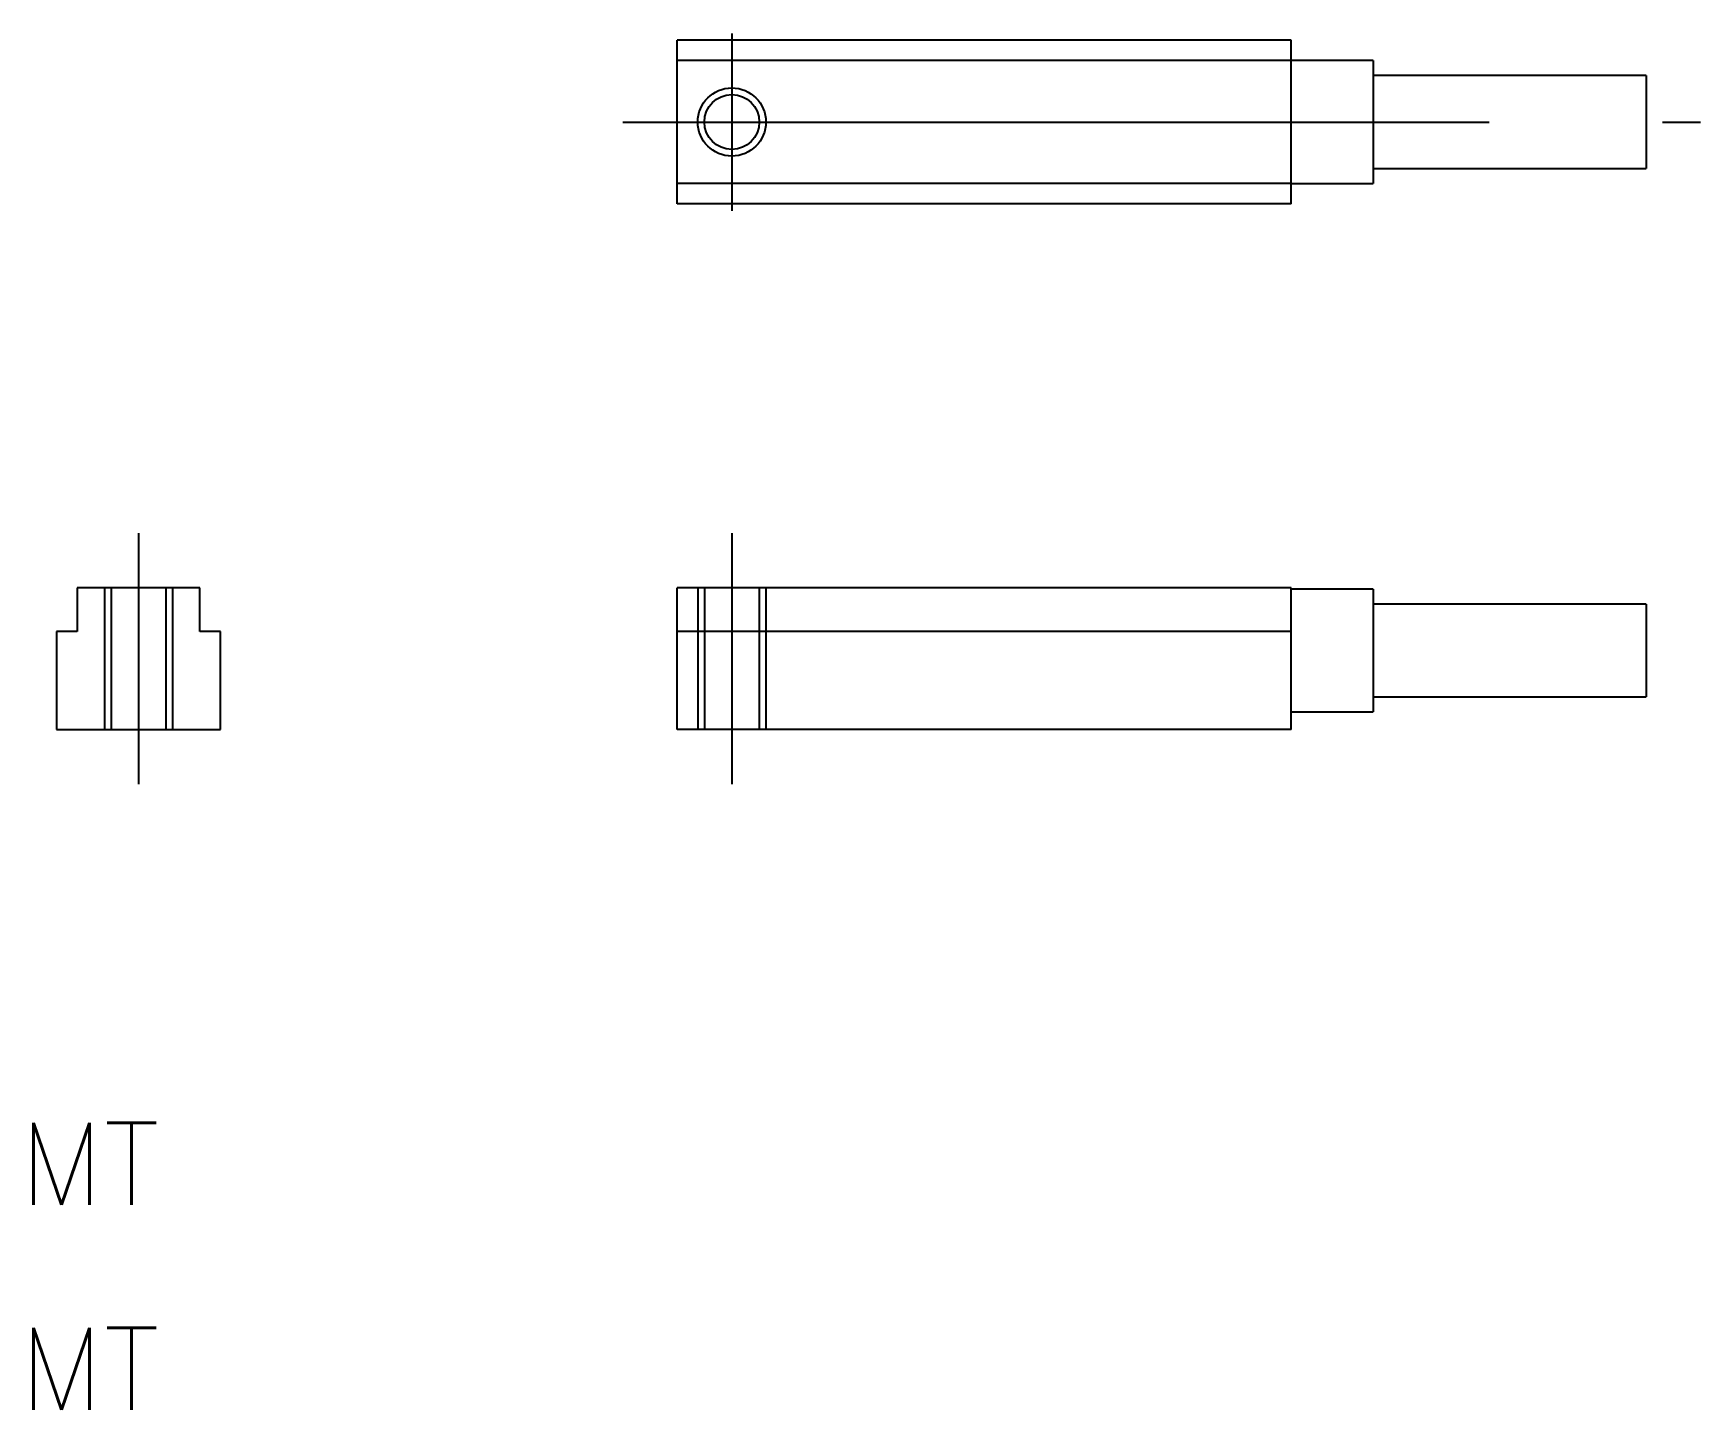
# Model space of a CAD drawing. Extents: x -3.9 to 57.2, y -24.9 to 25.5.
import ezdxf

# ---------------------------------------------------------------- set-up
doc = ezdxf.new("R2010")
doc.units = 0
doc.linetypes.add('CENTER', pattern=[50.8, 31.75, -6.35, 6.35, -6.35])
doc.linetypes.add('DASHED', pattern=[19.05, 12.7, -6.35])
doc.layers.get('0').update_dxf_attribs({"linetype": 'CONTINUOUS'})
doc.layers.add('CENTER', color=1, linetype='CENTER')
doc.styles.get("Standard").update_dxf_attribs({"font": 'txt.shx', "height": 3, "bigfont": 'bigfont.shx'})

msp = doc.modelspace()

# ---------------------------------------------------------------- linework, layer by layer
at = {"color": 7, "linetype": 'CONTINUOUS'}
for p, q in [((42.24, 25.273), (19.74, 25.273)), ((19.74, 19.273), (19.74, 25.273)), ((42.24, 19.273), (42.24, 25.273)), ((42.24, 24.523), (19.74, 24.523)), ((45.24, 24.523), (42.24, 24.523)), ((45.24, 24.523), (45.24, 20.023)), ((55.24, 23.973), (45.24, 23.973)), ((55.24, 23.973), (55.24, 20.573)), ((45.24, 20.573), (55.24, 20.573)), ((42.24, 20.023), (19.74, 20.023)), ((42.24, 20.023), (45.24, 20.023)), ((42.24, 19.273), (19.74, 19.273)), ((2.25, 5.2), (-2.25, 5.2)), ((-2.25, 5.2), (-2.25, 3.6)), ((2.25, 3.6), (2.25, 5.2)), ((42.24, 5.2), (19.74, 5.2)), ((19.74, 0), (19.74, 5.2)), ((42.24, 0), (42.24, 5.2)), ((45.24, 5.15), (42.24, 5.15)), ((45.24, 5.15), (45.24, 0.65)), ((55.24, 4.6), (45.24, 4.6)), ((55.24, 4.6), (55.24, 1.2)), ((-3, 3.6), (-3, 0)), ((-2.25, 3.6), (-3, 3.6)), ((3, 3.6), (2.25, 3.6)), ((3, 0), (3, 3.6)), ((42.24, 3.6), (19.74, 3.6)), ((42.24, 0.65), (45.24, 0.65)), ((45.24, 1.2), (55.24, 1.2)), ((-3, 0), (3, 0)), ((42.24, 0), (19.74, 0))]:
    msp.add_line(p, q, dxfattribs=at)
at = {"color": 3, "linetype": 'DASHED'}
for p, q in [((-1.25, 5.2), (-1.25, 0)), ((-1.006, 5.2), (-1.006, 0)), ((1.006, 5.2), (1.006, 0)), ((1.25, 5.2), (1.25, 0)), ((20.49, 5.2), (20.49, 0)), ((20.734, 5.2), (20.734, 0)), ((22.747, 5.2), (22.747, 0)), ((22.99, 5.2), (22.99, 0))]:
    msp.add_line(p, q, dxfattribs=at)
at = {"color": 3, "linetype": 'CONTINUOUS'}
msp.add_circle((21.74, 22.273), 1.25, dxfattribs=at)
at = {"color": 7, "linetype": 'CONTINUOUS'}
msp.add_circle((21.74, 22.273), 1.006, dxfattribs=at)
at = {"layer": 'CENTER', "color": 1, "linetype": 'CENTER'}
for p, q in [((21.74, 25.523), (21.74, 19.023)), ((17.74, 22.273), (57.24, 22.273)), ((0, 7.2), (0, -2)), ((21.74, 7.2), (21.74, -2))]:
    msp.add_line(p, q, dxfattribs=at)

# ---------------------------------------------------------------- texts
at = {"color": 7, "linetype": 'CONTINUOUS'}
for p in [(-4.369, -17.415), (-4.369, -24.927)]:
    msp.add_text('MT', height=3, dxfattribs=at).set_placement(p)

doc.saveas('drawing.dxf')
